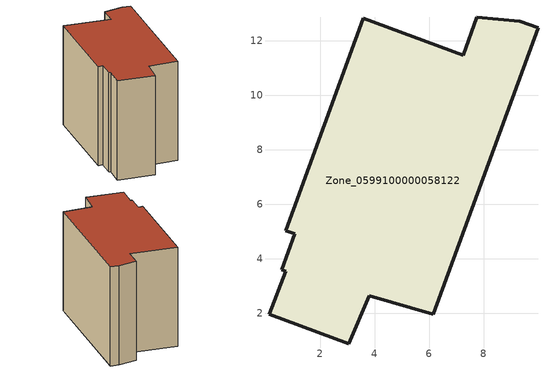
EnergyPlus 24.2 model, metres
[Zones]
Zone_0599100000058122
 floor ground (C_G): 10,12.48 6.14,1.95 3.81,2.64 3.05,0.88 0.12,1.96 0.74,3.55 0.58,3.6 1.06,4.91 0.73,5.03 3.58,12.84 7.25,11.46 7.75,12.87 9.34,12.73 z3.2
 wall outside (C_F): 3.58,12.84 0.73,5.03 1.06,4.91 0.58,3.6 0.74,3.55 0.12,1.96 3.05,0.88 3.81,2.64 6.14,1.95 10,12.48 9.34,12.73 7.75,12.87 7.25,11.46 3.58,12.84 z3.2:11.58
 roof outside (C_R): 6.14,1.95 10,12.48 9.34,12.73 7.75,12.87 7.25,11.46 3.58,12.84 0.73,5.03 1.06,4.91 0.58,3.6 0.74,3.55 0.12,1.96 3.05,0.88 3.81,2.64 z11.58
[BUILDING]
Pand.0599100000058122: North Axis=0; Terrain=City; Loads Convergence Tolerance Value=0.04; Temperature Convergence Tolerance Value=0.4; Solar Distribution=FullExterior; Maximum Number of Warmup Days=25; Minimum Number of Warmup Days=1
[Site:Location]
Rotterdam.The.Hague.AP_ZH_NLD Design_Conditions: Latitude=51.96; Longitude=4.45; Time Zone=1; Elevation=-4.5
[SITE:GROUNDTEMPERATURE:BUILDINGSURFACE]
18, 18, 18, 18, 18, 18, 18, 18, 18, 18, 18, 18
[MATERIAL] Thermal Absorptance=0.9; Solar Absorptance=0.7; Visible Absorptance=0.7
Name | Roughness | Thickness | Conductivity | Density | Specific Heat
G.TC.1946-1964 | MediumSmooth | 0.15 | 1 | 540 | 1210
F.TC.1946-1964 | Rough | 0.3 | 0.857143 | 1920 | 840
R.TC.1946-1964 | MediumRough | 0.2 | 0.235294 | 1500 | 1000
[CONSTRUCTION]
C_G: G.TC.1946-1964
C_F: F.TC.1946-1964
C_R: R.TC.1946-1964
[ZONE]
Zone_0599100000058122: Type=1; Multiplier=1; Ceiling Height=Autocalculate; Volume=Autocalculate; Floor Area=autocalculate; Part of Total Floor Area=Yes
[ZONEINFILTRATION:DESIGNFLOWRATE]
Infil_Zone_0599100000058122: Zone or ZoneList or Space or SpaceList=Zone_0599100000058122; Schedule=AlwaysOn; Design Flow Rate Calculation Method=Flow/Area; Flow Rate per Floor Area=0.003; Constant Term Coefficient=1; Temperature Term Coefficient=0; Velocity Term Coefficient=0; Velocity Squared Term Coefficient=0
[HVACTEMPLATE:ZONE:IDEALLOADSAIRSYSTEM]
Zone_0599100000058122: Maximum Heating Supply Air Temperature=50; Minimum Cooling Supply Air Temperature=13; Maximum Heating Supply Air Humidity Ratio=0.0156; Minimum Cooling Supply Air Humidity Ratio=0.0077; Heating Limit=NoLimit; Cooling Limit=NoLimit; Dehumidification Control Type=ConstantSensibleHeatRatio; Cooling Sensible Heat Ratio=0.7; Dehumidification Setpoint=60; Humidification Control Type=None; Humidification Setpoint=30; Outdoor Air Method=None; Outdoor Air Flow Rate per Person=0.00944; Outdoor Air Flow Rate per Zone Floor Area=0; Outdoor Air Flow Rate per Zone=0; Demand Controlled Ventilation Type=None; Outdoor Air Economizer Type=NoEconomizer; Heat Recovery Type=None; Sensible Heat Recovery Effectiveness=0.7; Latent Heat Recovery Effectiveness=0.65
[ZONECONTROL:THERMOSTAT]
ThermostatControl_Zone_0599100000058122: Zone or ZoneList=Zone_0599100000058122; Control Type Schedule=DualSetpointControlType; Control 1=Thermostat_Zone_0599100000058122; Temperature Difference Between Cutout And Setpoint=0
[THERMOSTATSETPOINT:DUALSETPOINT]
Thermostat_Zone_0599100000058122: Heating Setpoint Temperature Schedule=HeatingSetpoint_Zone_0599100000058122; Cooling Setpoint Temperature Schedule=CoolingSetpoint_Zone_0599100000058122
[SCHEDULE:COMPACT]
HeatingSetpoint_Zone_0599100000058122: Through: 12/31, For: AllDays, Until: 24:00, 21
CoolingSetpoint_Zone_0599100000058122: Through: 12/31, For: AllDays, Until: 24:00, 24
DualSetpointControlType: Through: 12/31, For: AllDays, Until: 24:00, 4
AlwaysOn: Through: 12/31, For: AllDays, Until: 24:00, 1
